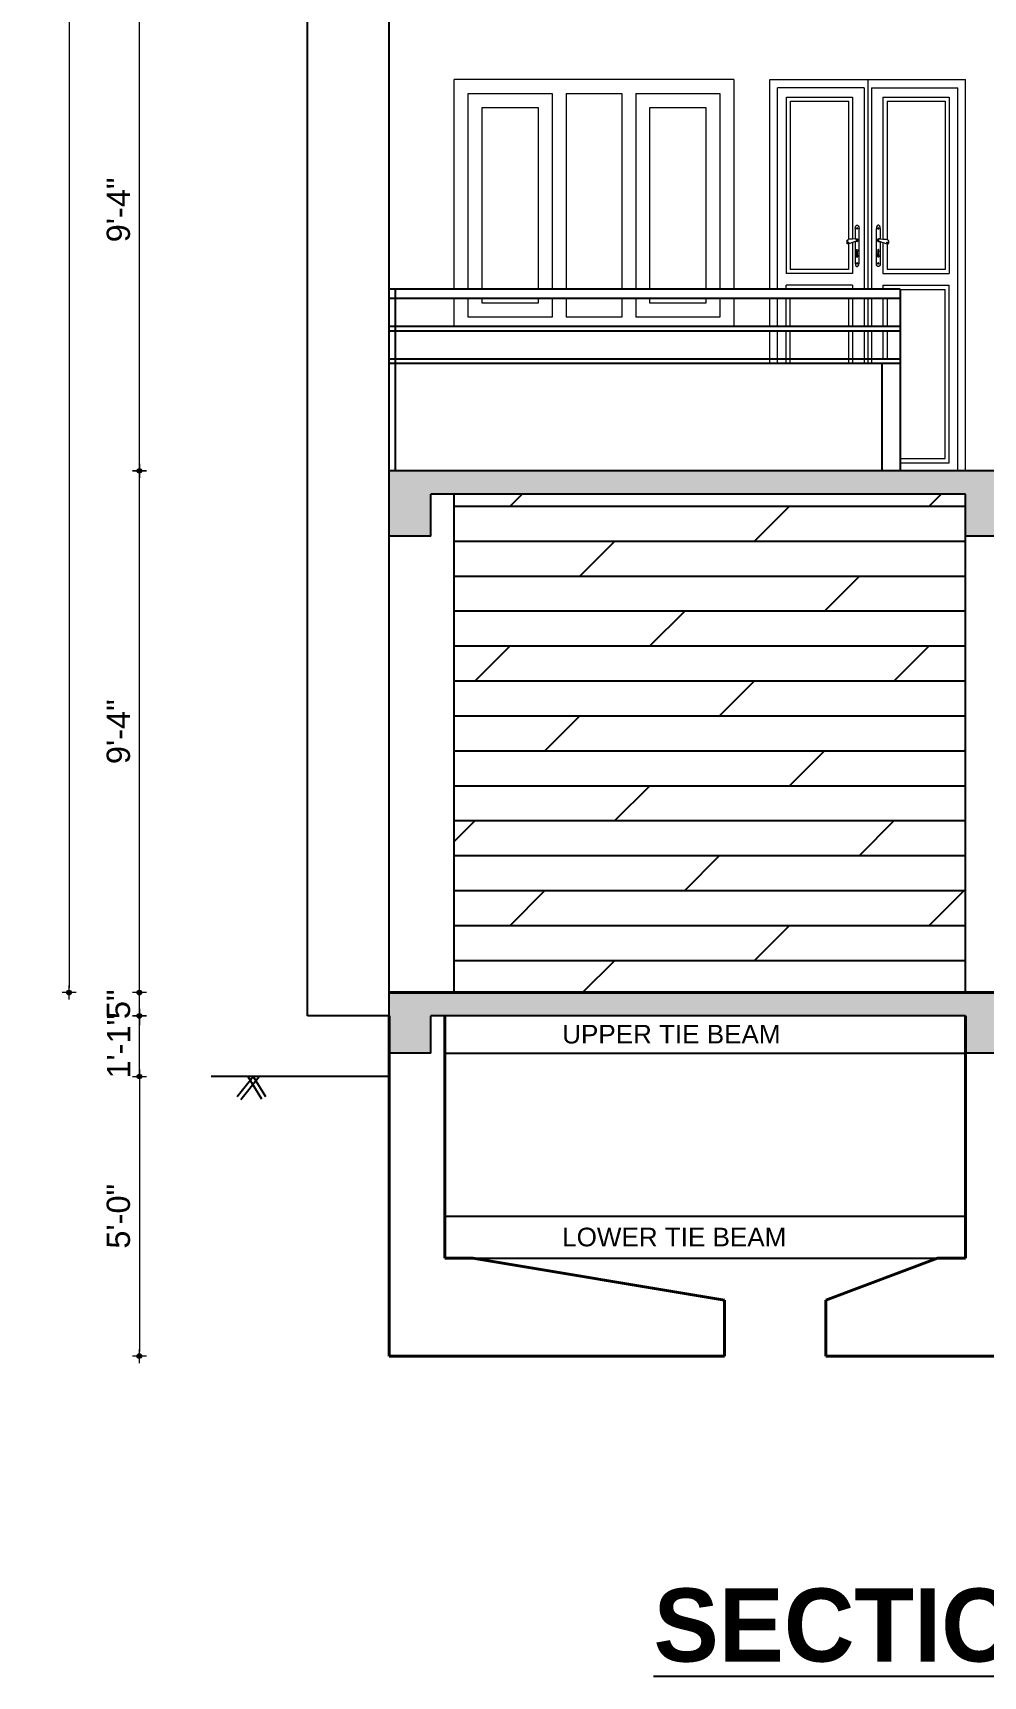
# Model space of a CAD drawing. Header units: inches. Extents: x -4763 to -1586, y -14268 to -12020.
# Drawn here: x -3463.3 to -3259.3, y -13526.1 to -13173.4 of the extents above; entities that cross this region are included whole.
import ezdxf

# ---------------------------------------------------------------- set-up
doc = ezdxf.new("R2010")
doc.units = ezdxf.units.IN
doc.header["$LTSCALE"] = 0.5
doc.header["$MEASUREMENT"] = 0
doc.header["$PDMODE"] = 66
for name, color, linetype, lineweight in [('DW elev', 123, 'Continuous', 25), ('furnitures', 45, 'Continuous', 9), ('hatch', 9, 'Continuous', 0), ('Toilet', 7, 'Continuous', 25), ('wall', 20, 'Continuous', 40), ('win', 5, 'Continuous', 18)]:
    doc.layers.add(name, color=color, linetype=linetype, lineweight=lineweight)
doc.styles.add('ordinary', font='ARIALN.TTF')
doc.styles.get("Standard").update_dxf_attribs({"font": 'arial.ttf'})
doc.dimstyles.new('S8', dxfattribs={"dimtxt": 5, "dimasz": 1, "dimexe": 6, "dimexo": 18, "dimgap": 1.9375, "dimtad": 1, "dimdec": 0, "dimzin": 3, "dimdsep": 46, "dimlunit": 4, "dimtxsty": 'Standard', "dimblk": 'dot 2', "dimcen": 12, "dimse1": 1, "dimse2": 1, "dimclrd": 1, "dimclre": 1, "dimclrt": 256, "dimadec": 0, "dimazin": 0, "dimtfac": 0.75, "dimtdec": 0, "dimtix": 1, "dimtmove": 1, "dimatfit": 3, "dimldrblk": 'DOT', "dimfxl": 1, "dimtolj": 1, "dimtzin": 0, "dimlwd": 9, "dimlwe": 9, "dimarcsym": 0})

# ---------------------------------------------------------------- blocks, each defined once
blk = doc.blocks.new('dot1')
at = {"layer": 'hatch'}
h = blk.add_hatch(color=256, dxfattribs=at)
edge = h.paths.add_edge_path()
edge.add_arc((0, 0), 1, 0, 360)
for p, q in [((3, 0), (-3, 0)), ((0, 3), (0, -3))]:
    blk.add_line(p, q, dxfattribs=at)
blk.add_circle((0, 0), 1, dxfattribs=at)
blk = doc.blocks.new('dot 2')
at = {"layer": 'hatch', "xscale": 0.5, "yscale": 0.5, "zscale": 0.5}
blk.add_blockref('dot1', (0, 0), dxfattribs=at)
blk = doc.blocks.new('*D1584')
at = {"layer": 'Defpoints', "color": 0, "transparency": 16777216}
for p in [(-3440.42, -13267.4), (-3386.01, -13267.4), (-3385.93, -13379.4)]:
    blk.add_point(p, dxfattribs=at)
at = {"layer": 'Toilet', "color": 1, "lineweight": 9, "transparency": 16777216}
blk.add_line((-3440.42, -13378.4), (-3440.42, -13268.4), dxfattribs=at)
for p, rotation in [((-3440.42, -13267.4), 90), ((-3440.42, -13379.4), 270)]:
    blk.add_blockref('dot 2', p, dxfattribs=dict(at, rotation=rotation))
at = {"layer": 'Toilet', "transparency": 16777216, "insert": (-3444.91, -13323.4), "char_height": 5, "attachment_point": 5, "rotation": 90}
blk.add_mtext('\\A1;9\'-4"', dxfattribs=at)
blk = doc.blocks.new('_Dot')
at = {"color": 0, "linetype": 'ByBlock', "lineweight": -2}
blk.add_line((-0.5, 0), (-1, 0), dxfattribs=at)
at = {"color": 0, "linetype": 'ByBlock', "const_width": 0.5}
blk.add_lwpolyline([(-0.25, 0, 1), (0.25, 0, 1)], format="xyb", close=True, dxfattribs=at)
blk = doc.blocks.new('*D1580')
at = {"layer": 'Defpoints', "color": 0, "transparency": 16777216}
for p in [(-3392.98, -12931.4), (-3455.52, -13379.4), (-3386.82, -13379.4)]:
    blk.add_point(p, dxfattribs=at)
at = {"layer": 'Toilet', "color": 1, "lineweight": 9, "transparency": 16777216}
blk.add_line((-3455.52, -12932.4), (-3455.52, -13378.4), dxfattribs=at)
for p, rotation in [((-3455.52, -12931.4), 90), ((-3455.52, -13379.4), 270)]:
    blk.add_blockref('dot 2', p, dxfattribs=dict(at, rotation=rotation))
at = {"layer": 'Toilet', "transparency": 16777216, "insert": (-3460.02, -13155.4), "char_height": 5, "attachment_point": 5, "rotation": 90}
blk.add_mtext('\\A1;37\'-4"', dxfattribs=at)
blk = doc.blocks.new('*D1581')
at = {"layer": 'Defpoints', "color": 0, "transparency": 16777216}
for p in [(-3386.82, -13397.4), (-3440.42, -13457.4), (-3386.82, -13457.4)]:
    blk.add_point(p, dxfattribs=at)
at = {"layer": 'Toilet', "color": 1, "lineweight": 9, "transparency": 16777216}
blk.add_line((-3440.42, -13398.4), (-3440.42, -13456.4), dxfattribs=at)
for p, rotation in [((-3440.42, -13397.4), 90), ((-3440.42, -13457.4), 270)]:
    blk.add_blockref('dot 2', p, dxfattribs=dict(at, rotation=rotation))
at = {"layer": 'Toilet', "transparency": 16777216, "insert": (-3444.91, -13427.4), "char_height": 5, "attachment_point": 5, "rotation": 90}
blk.add_mtext('\\A1;5\'-0"', dxfattribs=at)
blk = doc.blocks.new('*D1582')
at = {"layer": 'Defpoints', "color": 0, "transparency": 16777216}
for p in [(-3440.42, -13155.4), (-3386.82, -13155.4), (-3386.01, -13267.4)]:
    blk.add_point(p, dxfattribs=at)
at = {"layer": 'Toilet', "color": 1, "lineweight": 9, "transparency": 16777216}
blk.add_line((-3440.42, -13266.4), (-3440.42, -13156.4), dxfattribs=at)
for p, rotation in [((-3440.42, -13155.4), 90), ((-3440.42, -13267.4), 270)]:
    blk.add_blockref('dot 2', p, dxfattribs=dict(at, rotation=rotation))
at = {"layer": 'Toilet', "transparency": 16777216, "insert": (-3444.91, -13211.4), "char_height": 5, "attachment_point": 5, "rotation": 90}
blk.add_mtext('\\A1;9\'-4"', dxfattribs=at)
blk = doc.blocks.new('*D1586')
at = {"layer": 'Defpoints', "color": 0, "transparency": 16777216}
for p in [(-3440.42, -13384.4), (-3404.34, -13384.4), (-3386.82, -13397.4)]:
    blk.add_point(p, dxfattribs=at)
at = {"layer": 'Toilet', "color": 1, "lineweight": 9, "transparency": 16777216}
for p, q in [((-3440.42, -13383.4), (-3440.42, -13382.4)), ((-3440.42, -13397.4), (-3440.42, -13384.4)), ((-3440.42, -13398.4), (-3440.42, -13399.4))]:
    blk.add_line(p, q, dxfattribs=at)
for p, rotation in [((-3440.42, -13384.4), 270), ((-3440.42, -13397.4), 90)]:
    blk.add_blockref('dot 2', p, dxfattribs=dict(at, rotation=rotation))
at = {"layer": 'Toilet', "transparency": 16777216, "insert": (-3444.87, -13390.9), "char_height": 5, "attachment_point": 5, "rotation": 90}
blk.add_mtext('\\A1;1\'-1"', dxfattribs=at)
blk = doc.blocks.new('*D1587')
at = {"layer": 'Defpoints', "color": 0, "transparency": 16777216}
for p in [(-3440.42, -13379.4), (-3386.82, -13379.4), (-3404.34, -13384.4)]:
    blk.add_point(p, dxfattribs=at)
at = {"layer": 'Toilet', "color": 1, "lineweight": 9, "transparency": 16777216}
for p, q in [((-3440.42, -13378.4), (-3440.42, -13377.4)), ((-3440.42, -13384.4), (-3440.42, -13379.4)), ((-3440.42, -13385.4), (-3440.42, -13386.4))]:
    blk.add_line(p, q, dxfattribs=at)
for p, rotation in [((-3440.42, -13379.4), 270), ((-3440.42, -13384.4), 90)]:
    blk.add_blockref('dot 2', p, dxfattribs=dict(at, rotation=rotation))
at = {"layer": 'Toilet', "transparency": 16777216, "insert": (-3444.9, -13381.9), "char_height": 5, "attachment_point": 5, "rotation": 90}
blk.add_mtext('\\A1;5"', dxfattribs=at)

msp = doc.modelspace()

# ---------------------------------------------------------------- hatches: boundary and pattern name
at = {"layer": 'Toilet'}
h = msp.add_hatch(dxfattribs=at)
h.set_pattern_fill('AR-CONC', color=256, style=0)
h.set_pattern_definition([(50, (-18742.622, -194.465), (7.1726018, -0.6275213), [0.75, -8.25]), (355, (-18742.622, -194.465), (-1.3875133, 7.5219213), [0.6, -6.6]), (100.4514, (-18742.024, -194.517), (5.7850938, 6.8943954), [0.637402, -7.011421]), (46.1842, (-18742.622, -192.465), (10.6724105, -1.65519), [1.125, -12.375]), (96.6356, (-18741.733, -192.603), (9.346627, 9.7411787), [0.956103, -10.51713]), (351.1842, (-18742.622, -192.465), (9.3466195, 9.741186), [0.9, -9.9]), (21, (-18741.622, -192.965), (5.9690705, -4.0261889), [0.75, -8.25]), (326, (-18741.622, -192.965), (2.4331533, 7.2515005), [0.6, -6.6]), (71.4514, (-18741.1246, -193.3), (8.4022263, 3.225305), [0.637402, -7.011421]), (37.5, (-18742.622, -194.4647), (0.12159855, 3.32893854), [0, -6.52, 0, -6.7, 0, -6.625]), (7.5, (-18742.622, -194.4647), (2.6306954, 3.9441171), [0, -3.82, 0, -6.37, 0, -2.525]), (327.5, (-18744.852, -194.4647), (5.33822436, -0.2255487), [0, -2.5, 0, -7.8, 0, -10.35]), (317.5, (-18745.852, -194.4647), (5.8318617, 1.0010498), [0, -3.25, 0, -5.18, 0, -7.35])])
h.paths.add_polyline_path([(-3392.98, -13043.4), (-3392.98, -13048.4), (-3386.82, -13048.4), (-3386.82, -13057.4), (-3377.82, -13057.4), (-3377.82, -13048.4), (-3263.04, -13048.4), (-3263.04, -13057.4), (-3254.04, -13057.4), (-3254.04, -13048.4), (-3218.62, -13048.4), (-3138.62, -13104.4), (-3084.98, -13104.44), (-3084.98, -13099.44), (-3137.04, -13099.4), (-3137.04, -13092.4), (-3147.04, -13092.4), (-3147.04, -13085.4), (-3157.04, -13085.4), (-3157.04, -13078.4), (-3167.04, -13078.4), (-3167.04, -13071.4), (-3177.04, -13071.4), (-3177.04, -13064.4), (-3187.04, -13064.4), (-3187.04, -13057.4), (-3197.04, -13057.4), (-3197.04, -13050.4), (-3207.04, -13050.4), (-3207.04, -13043.4)])
h.paths.add_polyline_path([(-3377.82, -13160.4), (-3263.04, -13160.4), (-3263.04, -13169.4), (-3254.04, -13169.4), (-3254.04, -13160.4), (-3218.62, -13160.4), (-3138.62, -13216.4), (-3084.98, -13216.44), (-3084.98, -13211.44), (-3137.04, -13211.4), (-3137.04, -13204.4), (-3147.04, -13204.4), (-3147.04, -13197.4), (-3157.04, -13197.4), (-3157.04, -13190.4), (-3167.04, -13190.4), (-3167.04, -13183.4), (-3177.04, -13183.4), (-3177.04, -13176.4), (-3187.04, -13176.4), (-3187.04, -13169.4), (-3197.04, -13169.4), (-3197.04, -13162.4), (-3207.04, -13162.4), (-3207.04, -13155.4), (-3386.82, -13155.4), (-3386.82, -13169.4), (-3377.82, -13169.4)])
h.paths.add_polyline_path([(-3386.82, -13267.4), (-3386.82, -13281.4), (-3377.82, -13281.4), (-3377.82, -13272.4), (-3263.04, -13272.4), (-3263.04, -13281.4), (-3254.04, -13281.4), (-3254.04, -13272.4), (-3218.62, -13272.4), (-3138.62, -13328.4), (-3084.98, -13328.44), (-3084.98, -13323.44), (-3137.04, -13323.4), (-3137.04, -13316.4), (-3147.04, -13316.4), (-3147.04, -13309.4), (-3157.04, -13309.4), (-3157.04, -13302.4), (-3167.04, -13302.4), (-3167.04, -13295.4), (-3177.04, -13295.4), (-3177.04, -13288.4), (-3187.04, -13288.4), (-3187.04, -13281.4), (-3197.04, -13281.4), (-3197.04, -13274.4), (-3207.04, -13274.4), (-3207.04, -13267.4)])
h.paths.add_polyline_path([(-3293.04, -12931.4), (-3293.04, -12937.4), (-3263.04, -12937.4), (-3263.04, -12946.4), (-3254.04, -12946.4), (-3254.04, -12937.4), (-3094.1, -12937.4), (-3094.1, -12946.4), (-3085.1, -12946.4), (-3085.1, -12931.4)])
h = msp.add_hatch(dxfattribs=at)
h.set_pattern_fill('DOLMIT', color=256, scale=30, style=0)
h.set_pattern_definition([(0, (-11100.842, 135.005), (0, 7.5), []), (45, (-11100.842, 135.005), (-15, 15), [10.6066, -21.21323])])
h.paths.add_polyline_path([(-3372.82, -13272.4), (-3372.82, -13379.4), (-3263.04, -13379.4), (-3263.04, -13272.4)])
h = msp.add_hatch(dxfattribs=at)
h.set_pattern_fill('AR-CONC', color=256, style=0)
h.set_pattern_definition([(50, (-24307.5804, -2074.585), (7.1726018, -0.6275213), [0.75, -8.25]), (355, (-24307.5804, -2074.585), (-1.3875133, 7.5219213), [0.6, -6.6]), (100.4514, (-24306.983, -2074.6374), (5.7850938, 6.8943954), [0.637402, -7.0114211]), (46.1842, (-24307.58, -2072.585), (10.6724105, -1.65519), [1.125, -12.375]), (96.6356, (-24306.691, -2072.723), (9.346627, 9.7411787), [0.956103, -10.51713]), (351.1842, (-24307.58, -2072.585), (9.3466195, 9.741186), [0.9, -9.9]), (21, (-24306.5804, -2073.085), (5.9690705, -4.0261889), [0.75, -8.25]), (326, (-24306.5804, -2073.085), (2.4331533, 7.2515005), [0.6, -6.6]), (71.4514, (-24306.083, -2073.4206), (8.4022263, 3.225305), [0.637402, -7.0114211]), (37.5, (-24307.5804, -2074.585), (0.12159855, 3.32893854), [0, -6.52, 0, -6.7, 0, -6.625]), (7.5, (-24307.5804, -2074.585), (2.6306954, 3.9441171), [0, -3.82, 0, -6.37, 0, -2.525]), (327.5, (-24309.8104, -2074.585), (5.33822436, -0.22554872), [0, -2.5, 0, -7.8, 0, -10.35]), (317.5, (-24310.8104, -2074.585), (5.8318617, 1.0010498), [0, -3.25, 0, -5.18, 0, -7.35])])
h.paths.add_polyline_path([(-3263.04, -13384.4), (-3263.04, -13392.4), (-3254.04, -13392.4), (-3254.04, -13384.4), (-3094.1, -13384.4), (-3094.1, -13392.4), (-3085.1, -13392.4), (-3085.1, -13384.4), (-3085.1, -13379.4), (-3386.82, -13379.4), (-3386.82, -13384.4), (-3386.82, -13392.4), (-3377.82, -13392.4), (-3377.82, -13384.4)])

# ---------------------------------------------------------------- linework, layer by layer
at = {"layer": 'furnitures'}
for p, q in [((-3305.04, -13183.4), (-3263.04, -13183.4)), ((-3305.04, -13183.4), (-3263.04, -13183.4)), ((-3305.04, -13228.4), (-3305.04, -13183.4)), ((-3305.04, -13183.4), (-3263.04, -13183.4)), ((-3284.04, -13183.4), (-3284.04, -13228.4)), ((-3263.04, -13267.4), (-3263.04, -13183.4)), ((-3303.39, -13228.4), (-3303.39, -13185.2)), ((-3284.83, -13185.2), (-3303.39, -13185.2)), ((-3301.55, -13187.2), (-3301.55, -13225.07)), ((-3301.47, -13187.2), (-3287.31, -13187.2)), ((-3287.31, -13187.2), (-3287.31, -13217.67)), ((-3284.83, -13185.2), (-3284.83, -13228.4)), ((-3283.25, -13185.2), (-3283.25, -13228.4)), ((-3283.25, -13185.2), (-3264.69, -13185.2)), ((-3280.77, -13187.2), (-3280.77, -13217.67)), ((-3280.77, -13187.2), (-3266.61, -13187.2)), ((-3266.54, -13187.2), (-3266.54, -13225.07)), ((-3264.69, -13267.4), (-3264.69, -13185.2)), ((-3300.67, -13188.07), (-3300.67, -13224.19)), ((-3300.6, -13188.07), (-3288.11, -13188.07)), ((-3288.19, -13188.07), (-3288.19, -13217.74)), ((-3279.9, -13188.07), (-3279.9, -13217.74)), ((-3279.9, -13188.07), (-3267.41, -13188.07)), ((-3267.41, -13188.07), (-3267.41, -13224.19)), ((-3286.72, -13215.36), (-3286.68, -13215.06)), ((-3286.72, -13215.36), (-3286.72, -13217.61)), ((-3286.68, -13215.06), (-3286.57, -13214.82)), ((-3286.57, -13214.82), (-3286.4, -13214.69)), ((-3286.4, -13214.69), (-3286.22, -13214.69)), ((-3286.39, -13215.28), (-3286.4, -13215.37)), ((-3286.4, -13215.37), (-3286.38, -13215.29)), ((-3286.38, -13215.45), (-3286.4, -13215.37)), ((-3286.4, -13215.37), (-3286.39, -13215.46)), ((-3286.34, -13215.23), (-3286.39, -13215.28)), ((-3286.39, -13215.46), (-3286.34, -13215.52)), ((-3286.38, -13215.29), (-3286.34, -13215.24)), ((-3286.34, -13215.5), (-3286.38, -13215.45)), ((-3286.29, -13215.23), (-3286.34, -13215.23)), ((-3286.34, -13215.24), (-3286.29, -13215.24)), ((-3286.29, -13215.5), (-3286.34, -13215.5)), ((-3286.34, -13215.52), (-3286.29, -13215.52)), ((-3286.24, -13215.28), (-3286.29, -13215.23)), ((-3286.29, -13215.24), (-3286.25, -13215.29)), ((-3286.25, -13215.45), (-3286.29, -13215.5)), ((-3286.29, -13215.52), (-3286.24, -13215.46)), ((-3286.25, -13215.29), (-3286.23, -13215.37)), ((-3286.23, -13215.37), (-3286.25, -13215.45)), ((-3286.22, -13215.37), (-3286.24, -13215.28)), ((-3286.24, -13215.46), (-3286.22, -13215.37)), ((-3286.22, -13214.69), (-3286.06, -13214.82)), ((-3286.06, -13214.82), (-3285.95, -13215.06)), ((-3285.95, -13215.06), (-3285.91, -13215.36)), ((-3285.91, -13222.87), (-3285.91, -13215.36)), ((-3282.13, -13215.06), (-3282.17, -13215.36)), ((-3282.17, -13222.87), (-3282.17, -13215.36)), ((-3282.02, -13214.82), (-3282.13, -13215.06)), ((-3281.86, -13214.69), (-3282.02, -13214.82)), ((-3281.68, -13214.69), (-3281.86, -13214.69)), ((-3281.86, -13215.37), (-3281.84, -13215.28)), ((-3281.84, -13215.46), (-3281.86, -13215.37)), ((-3281.83, -13215.29), (-3281.85, -13215.37)), ((-3281.85, -13215.37), (-3281.83, -13215.45)), ((-3281.84, -13215.28), (-3281.8, -13215.23)), ((-3281.8, -13215.52), (-3281.84, -13215.46)), ((-3281.79, -13215.24), (-3281.83, -13215.29)), ((-3281.83, -13215.45), (-3281.79, -13215.5)), ((-3281.8, -13215.23), (-3281.74, -13215.23)), ((-3281.74, -13215.52), (-3281.8, -13215.52)), ((-3281.74, -13215.24), (-3281.79, -13215.24)), ((-3281.79, -13215.5), (-3281.74, -13215.5)), ((-3281.74, -13215.23), (-3281.7, -13215.28)), ((-3281.7, -13215.29), (-3281.74, -13215.24)), ((-3281.74, -13215.5), (-3281.7, -13215.45)), ((-3281.7, -13215.46), (-3281.74, -13215.52)), ((-3281.7, -13215.28), (-3281.68, -13215.37)), ((-3281.69, -13215.37), (-3281.7, -13215.29)), ((-3281.68, -13215.37), (-3281.7, -13215.46)), ((-3281.7, -13215.45), (-3281.69, -13215.37)), ((-3281.52, -13214.82), (-3281.68, -13214.69)), ((-3281.4, -13215.06), (-3281.52, -13214.82)), ((-3281.36, -13215.36), (-3281.4, -13215.06)), ((-3281.36, -13215.36), (-3281.36, -13217.61)), ((-3288.49, -13218.05), (-3288.48, -13218)), ((-3288.48, -13218.02), (-3288.49, -13218.06)), ((-3288.49, -13218.05), (-3288.49, -13218.06)), ((-3288.49, -13218.06), (-3288.49, -13218.08)), ((-3288.49, -13218.08), (-3288.49, -13218.06)), ((-3288.49, -13218.08), (-3288.49, -13218.12)), ((-3288.49, -13218.12), (-3288.49, -13218.17)), ((-3288.49, -13218.17), (-3288.49, -13218.23)), ((-3288.49, -13218.23), (-3288.49, -13218.29)), ((-3288.49, -13218.29), (-3288.49, -13218.36)), ((-3288.49, -13218.36), (-3288.49, -13218.42)), ((-3288.49, -13218.42), (-3288.49, -13218.47)), ((-3288.49, -13218.47), (-3288.49, -13218.51)), ((-3288.49, -13218.51), (-3288.49, -13218.53)), ((-3288.49, -13218.53), (-3288.49, -13218.54)), ((-3288.48, -13218.58), (-3288.49, -13218.54)), ((-3288.45, -13217.91), (-3288.48, -13217.98)), ((-3288.48, -13218), (-3288.48, -13217.98)), ((-3288.48, -13218.02), (-3288.47, -13217.99)), ((-3288.48, -13218.02), (-3288.48, -13218.02)), ((-3288.48, -13218.05), (-3288.47, -13218.02)), ((-3288.48, -13218.05), (-3288.48, -13218.02)), ((-3288.48, -13218.05), (-3288.48, -13218.05)), ((-3288.48, -13218.05), (-3288.48, -13218.08)), ((-3288.48, -13218.16), (-3288.48, -13218.05)), ((-3288.48, -13218.29), (-3288.48, -13218.23)), ((-3288.48, -13218.48), (-3288.48, -13218.36)), ((-3288.48, -13218.58), (-3288.48, -13218.53)), ((-3288.48, -13218.6), (-3288.48, -13218.58)), ((-3288.45, -13218.65), (-3288.48, -13218.6)), ((-3288.47, -13217.99), (-3288.47, -13217.99)), ((-3288.47, -13218.02), (-3288.47, -13218.02)), ((-3288.41, -13217.87), (-3288.45, -13217.91)), ((-3288.45, -13218.64), (-3288.41, -13218.66)), ((-3288.45, -13218.64), (-3288.45, -13218.65)), ((-3288.41, -13218.68), (-3288.45, -13218.65)), ((-3288.44, -13218.28), (-3288.44, -13218.38)), ((-3288.44, -13218.28), (-3288.4, -13218.28)), ((-3288.44, -13218.38), (-3288.4, -13218.38)), ((-3288.41, -13217.87), (-3288.16, -13217.73)), ((-3288.4, -13218.38), (-3288.41, -13218.48)), ((-3288.13, -13218.46), (-3288.41, -13218.48)), ((-3288.41, -13218.66), (-3288.41, -13218.68)), ((-3288.41, -13218.66), (-3288.41, -13218.68)), ((-3288.17, -13218.69), (-3288.41, -13218.66)), ((-3288.41, -13218.66), (-3288.41, -13218.66)), ((-3288.16, -13218.71), (-3288.41, -13218.68)), ((-3288.4, -13218.28), (-3288.4, -13218.38)), ((-3288.13, -13218.35), (-3288.4, -13218.38)), ((-3288.19, -13218.71), (-3288.19, -13224.19)), ((-3288.17, -13218.69), (-3288.16, -13218.71)), ((-3287.91, -13217.71), (-3288.16, -13217.73)), ((-3287.91, -13218.61), (-3288.16, -13218.71)), ((-3288.13, -13218.46), (-3288.13, -13218.35)), ((-3287.34, -13217.67), (-3287.91, -13217.71)), ((-3287.34, -13218.41), (-3287.91, -13218.61)), ((-3287.91, -13218.6), (-3287.91, -13218.6)), ((-3287.31, -13217.67), (-3287.34, -13217.67)), ((-3287.31, -13218.39), (-3287.34, -13218.41)), ((-3286.74, -13217.61), (-3287.31, -13217.67)), ((-3287.31, -13217.67), (-3287.31, -13217.71)), ((-3286.74, -13218.2), (-3287.31, -13218.39)), ((-3287.31, -13218.39), (-3287.31, -13218.39)), ((-3287.31, -13218.39), (-3287.31, -13225.07)), ((-3286.72, -13217.61), (-3286.74, -13217.61)), ((-3286.72, -13218.2), (-3286.74, -13218.2)), ((-3286.72, -13217.61), (-3286.72, -13217.7)), ((-3286.67, -13217.62), (-3286.72, -13217.61)), ((-3286.72, -13217.76), (-3286.72, -13217.77)), ((-3286.72, -13218.19), (-3286.72, -13218.2)), ((-3286.67, -13218.19), (-3286.72, -13218.2)), ((-3286.72, -13218.2), (-3286.72, -13222.87)), ((-3286.67, -13217.62), (-3286.6, -13217.62)), ((-3286.6, -13218.19), (-3286.67, -13218.19)), ((-3286.6, -13217.62), (-3286.53, -13217.63)), ((-3286.53, -13218.19), (-3286.6, -13218.19)), ((-3286.53, -13217.63), (-3286.47, -13217.63)), ((-3286.47, -13218.18), (-3286.53, -13218.19)), ((-3286.47, -13217.63), (-3286.41, -13217.63)), ((-3286.41, -13218.18), (-3286.47, -13218.18)), ((-3286.41, -13217.63), (-3286.36, -13217.64)), ((-3286.36, -13218.17), (-3286.41, -13218.18)), ((-3286.4, -13217.85), (-3286.39, -13217.8)), ((-3286.4, -13217.91), (-3286.4, -13217.85)), ((-3286.4, -13217.96), (-3286.4, -13217.91)), ((-3286.39, -13218.01), (-3286.4, -13217.96)), ((-3286.39, -13217.8), (-3286.37, -13217.76)), ((-3286.37, -13218.06), (-3286.39, -13218.01)), ((-3286.37, -13217.76), (-3286.36, -13217.74)), ((-3286.34, -13218.09), (-3286.37, -13218.06)), ((-3286.36, -13217.64), (-3286.32, -13217.64)), ((-3286.32, -13218.17), (-3286.36, -13218.17)), ((-3286.31, -13218.11), (-3286.34, -13218.09)), ((-3286.33, -13217.71), (-3286.31, -13217.7)), ((-3286.32, -13217.64), (-3286.3, -13217.65)), ((-3286.3, -13218.17), (-3286.32, -13218.17)), ((-3286.31, -13217.7), (-3286.28, -13217.69)), ((-3286.28, -13218.12), (-3286.31, -13218.11)), ((-3286.3, -13217.65), (-3286.28, -13217.65)), ((-3286.28, -13218.16), (-3286.3, -13218.17)), ((-3286.24, -13217.66), (-3286.28, -13217.65)), ((-3286.28, -13217.69), (-3286.25, -13217.7)), ((-3286.25, -13218.11), (-3286.28, -13218.12)), ((-3286.28, -13218.16), (-3286.24, -13218.15)), ((-3286.25, -13217.7), (-3286.22, -13217.72)), ((-3286.22, -13218.09), (-3286.25, -13218.11)), ((-3286.2, -13217.68), (-3286.24, -13217.66)), ((-3286.24, -13218.15), (-3286.2, -13218.13)), ((-3286.22, -13217.72), (-3286.21, -13217.73)), ((-3286.19, -13218.06), (-3286.22, -13218.09)), ((-3286.17, -13217.72), (-3286.2, -13217.68)), ((-3286.2, -13218.13), (-3286.17, -13218.09)), ((-3286.18, -13218.04), (-3286.19, -13218.06)), ((-3286.18, -13217.78), (-3286.17, -13217.8)), ((-3286.17, -13217.73), (-3286.17, -13217.72)), ((-3286.15, -13217.78), (-3286.17, -13217.73)), ((-3286.17, -13217.8), (-3286.16, -13217.85)), ((-3286.17, -13218.08), (-3286.15, -13218.03)), ((-3286.17, -13218.08), (-3286.17, -13218.09)), ((-3286.16, -13217.85), (-3286.15, -13217.91)), ((-3286.15, -13217.91), (-3286.16, -13217.96)), ((-3286.16, -13217.96), (-3286.16, -13217.97)), ((-3286.13, -13217.84), (-3286.15, -13217.78)), ((-3286.15, -13218.03), (-3286.13, -13217.97)), ((-3286.13, -13217.91), (-3286.13, -13217.84)), ((-3286.13, -13217.97), (-3286.13, -13217.91)), ((-3281.96, -13217.91), (-3281.95, -13217.84)), ((-3281.95, -13217.97), (-3281.96, -13217.91)), ((-3281.95, -13217.84), (-3281.94, -13217.78)), ((-3281.94, -13218.03), (-3281.95, -13217.97)), ((-3281.94, -13217.78), (-3281.91, -13217.73)), ((-3281.91, -13218.08), (-3281.94, -13218.03)), ((-3281.91, -13217.8), (-3281.93, -13217.85)), ((-3281.93, -13217.85), (-3281.93, -13217.91)), ((-3281.93, -13217.91), (-3281.93, -13217.96)), ((-3281.93, -13217.96), (-3281.92, -13217.97)), ((-3281.91, -13217.72), (-3281.88, -13217.68)), ((-3281.91, -13217.73), (-3281.91, -13217.72)), ((-3281.9, -13217.78), (-3281.91, -13217.8)), ((-3281.91, -13218.08), (-3281.91, -13218.09)), ((-3281.88, -13218.13), (-3281.91, -13218.09)), ((-3281.9, -13218.04), (-3281.89, -13218.06)), ((-3281.89, -13218.06), (-3281.87, -13218.09)), ((-3281.88, -13217.68), (-3281.84, -13217.66)), ((-3281.84, -13218.15), (-3281.88, -13218.13)), ((-3281.84, -13217.7), (-3281.87, -13217.72)), ((-3281.87, -13217.72), (-3281.87, -13217.73)), ((-3281.87, -13218.09), (-3281.84, -13218.11)), ((-3281.84, -13217.66), (-3281.8, -13217.65)), ((-3281.8, -13217.69), (-3281.84, -13217.7)), ((-3281.84, -13218.11), (-3281.8, -13218.12)), ((-3281.8, -13218.16), (-3281.84, -13218.15)), ((-3281.79, -13217.65), (-3281.8, -13217.65)), ((-3281.77, -13217.7), (-3281.8, -13217.69)), ((-3281.8, -13218.12), (-3281.77, -13218.11)), ((-3281.8, -13218.16), (-3281.79, -13218.17)), ((-3281.76, -13217.64), (-3281.79, -13217.65)), ((-3281.79, -13218.17), (-3281.76, -13218.17)), ((-3281.75, -13217.71), (-3281.77, -13217.7)), ((-3281.77, -13218.11), (-3281.74, -13218.09)), ((-3281.72, -13217.64), (-3281.76, -13217.64)), ((-3281.76, -13218.17), (-3281.72, -13218.17)), ((-3281.74, -13218.09), (-3281.71, -13218.06)), ((-3281.67, -13217.63), (-3281.72, -13217.64)), ((-3281.71, -13217.76), (-3281.72, -13217.74)), ((-3281.72, -13218.17), (-3281.67, -13218.18)), ((-3281.69, -13217.8), (-3281.71, -13217.76)), ((-3281.71, -13218.06), (-3281.69, -13218.01)), ((-3281.68, -13217.85), (-3281.69, -13217.8)), ((-3281.69, -13218.01), (-3281.68, -13217.96)), ((-3281.68, -13217.91), (-3281.68, -13217.85)), ((-3281.68, -13217.96), (-3281.68, -13217.91)), ((-3281.62, -13217.63), (-3281.67, -13217.63)), ((-3281.67, -13218.18), (-3281.62, -13218.18)), ((-3281.55, -13217.63), (-3281.62, -13217.63)), ((-3281.62, -13218.18), (-3281.55, -13218.19)), ((-3281.49, -13217.62), (-3281.55, -13217.63)), ((-3281.55, -13218.19), (-3281.49, -13218.19)), ((-3281.41, -13217.62), (-3281.49, -13217.62)), ((-3281.49, -13218.19), (-3281.41, -13218.19)), ((-3281.41, -13217.62), (-3281.36, -13217.61)), ((-3281.41, -13218.19), (-3281.36, -13218.2)), ((-3281.36, -13217.61), (-3281.36, -13217.7)), ((-3281.36, -13217.61), (-3281.34, -13217.61)), ((-3281.36, -13217.76), (-3281.36, -13217.77)), ((-3281.36, -13218.19), (-3281.36, -13218.2)), ((-3281.36, -13218.2), (-3281.36, -13222.87)), ((-3281.36, -13218.2), (-3281.34, -13218.2)), ((-3281.34, -13217.61), (-3280.77, -13217.67)), ((-3281.34, -13218.2), (-3280.77, -13218.39)), ((-3280.77, -13217.67), (-3280.74, -13217.67)), ((-3280.77, -13217.67), (-3280.77, -13217.71)), ((-3280.77, -13218.39), (-3280.74, -13218.41)), ((-3280.77, -13218.39), (-3280.77, -13218.39)), ((-3280.77, -13218.39), (-3280.77, -13225.07)), ((-3280.74, -13217.67), (-3280.17, -13217.71)), ((-3280.74, -13218.41), (-3280.17, -13218.61)), ((-3280.17, -13217.71), (-3279.92, -13217.73)), ((-3280.17, -13218.6), (-3280.17, -13218.6)), ((-3280.17, -13218.61), (-3279.92, -13218.71)), ((-3279.95, -13218.46), (-3279.96, -13218.35)), ((-3279.96, -13218.35), (-3279.68, -13218.38)), ((-3279.95, -13218.46), (-3279.68, -13218.48)), ((-3279.67, -13217.87), (-3279.92, -13217.73)), ((-3279.92, -13218.71), (-3279.67, -13218.68)), ((-3279.91, -13218.69), (-3279.92, -13218.71)), ((-3279.91, -13218.69), (-3279.67, -13218.66)), ((-3279.9, -13218.71), (-3279.9, -13224.19)), ((-3279.68, -13218.28), (-3279.68, -13218.38)), ((-3279.64, -13218.28), (-3279.68, -13218.28)), ((-3279.68, -13218.38), (-3279.68, -13218.48)), ((-3279.64, -13218.38), (-3279.68, -13218.38)), ((-3279.67, -13217.87), (-3279.63, -13217.91)), ((-3279.64, -13218.64), (-3279.67, -13218.66)), ((-3279.67, -13218.68), (-3279.63, -13218.65)), ((-3279.67, -13218.66), (-3279.67, -13218.68)), ((-3279.67, -13218.66), (-3279.67, -13218.68)), ((-3279.67, -13218.66), (-3279.67, -13218.66)), ((-3279.64, -13218.28), (-3279.64, -13218.38)), ((-3279.64, -13218.64), (-3279.63, -13218.65)), ((-3279.63, -13217.91), (-3279.61, -13217.98)), ((-3279.63, -13218.65), (-3279.61, -13218.6)), ((-3279.6, -13218), (-3279.61, -13217.98)), ((-3279.61, -13217.99), (-3279.61, -13217.99)), ((-3279.6, -13218.02), (-3279.61, -13217.99)), ((-3279.61, -13218.02), (-3279.61, -13218.02)), ((-3279.6, -13218.05), (-3279.61, -13218.02)), ((-3279.61, -13218.6), (-3279.6, -13218.58)), ((-3279.6, -13218.05), (-3279.6, -13218)), ((-3279.6, -13218.02), (-3279.6, -13218.02)), ((-3279.6, -13218.02), (-3279.6, -13218.06)), ((-3279.6, -13218.05), (-3279.6, -13218.02)), ((-3279.6, -13218.05), (-3279.6, -13218.06)), ((-3279.6, -13218.05), (-3279.6, -13218.05)), ((-3279.6, -13218.05), (-3279.6, -13218.08)), ((-3279.6, -13218.16), (-3279.6, -13218.05)), ((-3279.6, -13218.06), (-3279.59, -13218.08)), ((-3279.59, -13218.08), (-3279.6, -13218.06)), ((-3279.6, -13218.29), (-3279.6, -13218.23)), ((-3279.6, -13218.48), (-3279.6, -13218.36)), ((-3279.59, -13218.51), (-3279.6, -13218.53)), ((-3279.6, -13218.53), (-3279.6, -13218.54)), ((-3279.6, -13218.58), (-3279.6, -13218.53)), ((-3279.6, -13218.58), (-3279.6, -13218.54)), ((-3279.59, -13218.08), (-3279.59, -13218.12)), ((-3279.59, -13218.12), (-3279.59, -13218.17)), ((-3279.59, -13218.17), (-3279.59, -13218.23)), ((-3279.59, -13218.23), (-3279.59, -13218.29)), ((-3279.59, -13218.29), (-3279.59, -13218.36)), ((-3279.59, -13218.36), (-3279.59, -13218.42)), ((-3279.59, -13218.42), (-3279.59, -13218.47)), ((-3279.59, -13218.47), (-3279.59, -13218.51)), ((-3286.47, -13221.17), (-3286.48, -13221.24)), ((-3286.48, -13221.24), (-3286.47, -13221.37)), ((-3286.47, -13221.17), (-3286.45, -13221.12)), ((-3286.47, -13221.37), (-3286.42, -13221.47)), ((-3286.45, -13220.12), (-3286.42, -13220)), ((-3286.44, -13220.25), (-3286.45, -13220.12)), ((-3286.45, -13221.12), (-3286.43, -13221.06)), ((-3286.44, -13220.25), (-3286.42, -13220.32)), ((-3286.43, -13221.06), (-3286.42, -13221)), ((-3286.42, -13220), (-3286.35, -13219.93)), ((-3286.41, -13220.33), (-3286.42, -13220.32)), ((-3286.42, -13221), (-3286.41, -13220.94)), ((-3286.42, -13221.47), (-3286.35, -13221.53)), ((-3286.41, -13220.34), (-3286.41, -13220.33)), ((-3286.4, -13220.36), (-3286.41, -13220.34)), ((-3286.41, -13220.94), (-3286.4, -13220.88)), ((-3286.4, -13220.37), (-3286.4, -13220.36)), ((-3286.4, -13220.39), (-3286.4, -13220.37)), ((-3286.39, -13220.4), (-3286.4, -13220.39)), ((-3286.4, -13220.88), (-3286.39, -13220.82)), ((-3286.39, -13222.78), (-3286.4, -13222.87)), ((-3286.4, -13222.87), (-3286.38, -13222.79)), ((-3286.39, -13220.42), (-3286.39, -13220.4)), ((-3286.39, -13220.46), (-3286.39, -13220.42)), ((-3286.38, -13220.57), (-3286.39, -13220.46)), ((-3286.39, -13220.76), (-3286.38, -13220.68)), ((-3286.39, -13220.82), (-3286.39, -13220.76)), ((-3286.34, -13222.73), (-3286.39, -13222.78)), ((-3286.38, -13220.68), (-3286.38, -13220.57)), ((-3286.38, -13222.79), (-3286.34, -13222.74)), ((-3286.35, -13219.93), (-3286.28, -13219.93)), ((-3286.35, -13221.53), (-3286.28, -13221.53)), ((-3286.29, -13222.73), (-3286.34, -13222.73)), ((-3286.34, -13222.74), (-3286.29, -13222.74)), ((-3286.24, -13222.78), (-3286.29, -13222.73)), ((-3286.29, -13222.74), (-3286.25, -13222.79)), ((-3286.28, -13219.93), (-3286.21, -13220)), ((-3286.28, -13221.53), (-3286.21, -13221.47)), ((-3286.25, -13220.57), (-3286.24, -13220.46)), ((-3286.25, -13220.68), (-3286.25, -13220.57)), ((-3286.25, -13220.76), (-3286.25, -13220.68)), ((-3286.24, -13220.82), (-3286.25, -13220.76)), ((-3286.25, -13222.79), (-3286.23, -13222.87)), ((-3286.24, -13220.4), (-3286.23, -13220.39)), ((-3286.24, -13220.42), (-3286.24, -13220.4)), ((-3286.24, -13220.46), (-3286.24, -13220.42)), ((-3286.23, -13220.88), (-3286.24, -13220.82)), ((-3286.22, -13222.87), (-3286.24, -13222.78)), ((-3286.23, -13220.36), (-3286.22, -13220.34)), ((-3286.23, -13220.37), (-3286.23, -13220.36)), ((-3286.23, -13220.39), (-3286.23, -13220.37)), ((-3286.22, -13220.94), (-3286.23, -13220.88)), ((-3286.22, -13220.33), (-3286.21, -13220.32)), ((-3286.22, -13220.34), (-3286.22, -13220.33)), ((-3286.21, -13221), (-3286.22, -13220.94)), ((-3286.21, -13220), (-3286.18, -13220.12)), ((-3286.19, -13220.25), (-3286.21, -13220.32)), ((-3286.2, -13221.06), (-3286.21, -13221)), ((-3286.21, -13221.47), (-3286.16, -13221.37)), ((-3286.18, -13221.12), (-3286.2, -13221.06)), ((-3286.18, -13220.12), (-3286.19, -13220.25)), ((-3286.17, -13221.17), (-3286.18, -13221.12)), ((-3286.17, -13221.17), (-3286.15, -13221.24)), ((-3286.16, -13221.37), (-3286.15, -13221.24)), ((-3281.92, -13221.17), (-3281.93, -13221.24)), ((-3281.92, -13221.37), (-3281.93, -13221.24)), ((-3281.92, -13221.17), (-3281.9, -13221.12)), ((-3281.88, -13221.47), (-3281.92, -13221.37)), ((-3281.87, -13220), (-3281.91, -13220.12)), ((-3281.91, -13220.12), (-3281.9, -13220.25)), ((-3281.9, -13220.25), (-3281.87, -13220.32)), ((-3281.9, -13221.12), (-3281.89, -13221.06)), ((-3281.89, -13221.06), (-3281.87, -13221)), ((-3281.81, -13221.53), (-3281.88, -13221.47)), ((-3281.81, -13219.93), (-3281.87, -13220)), ((-3281.87, -13220.33), (-3281.87, -13220.32)), ((-3281.86, -13220.34), (-3281.87, -13220.33)), ((-3281.87, -13221), (-3281.86, -13220.94)), ((-3281.86, -13220.36), (-3281.86, -13220.34)), ((-3281.85, -13220.37), (-3281.86, -13220.36)), ((-3281.86, -13220.94), (-3281.85, -13220.88)), ((-3281.86, -13222.87), (-3281.84, -13222.78)), ((-3281.85, -13220.39), (-3281.85, -13220.37)), ((-3281.85, -13220.4), (-3281.85, -13220.39)), ((-3281.84, -13220.42), (-3281.85, -13220.4)), ((-3281.85, -13220.88), (-3281.84, -13220.82)), ((-3281.83, -13222.79), (-3281.85, -13222.87)), ((-3281.84, -13220.46), (-3281.84, -13220.42)), ((-3281.83, -13220.57), (-3281.84, -13220.46)), ((-3281.84, -13220.76), (-3281.83, -13220.68)), ((-3281.84, -13220.82), (-3281.84, -13220.76)), ((-3281.84, -13222.78), (-3281.8, -13222.73)), ((-3281.83, -13220.68), (-3281.83, -13220.57)), ((-3281.79, -13222.74), (-3281.83, -13222.79)), ((-3281.73, -13219.93), (-3281.81, -13219.93)), ((-3281.73, -13221.53), (-3281.81, -13221.53)), ((-3281.8, -13222.73), (-3281.74, -13222.73)), ((-3281.74, -13222.74), (-3281.79, -13222.74)), ((-3281.74, -13222.73), (-3281.7, -13222.78)), ((-3281.7, -13222.79), (-3281.74, -13222.74)), ((-3281.66, -13220), (-3281.73, -13219.93)), ((-3281.66, -13221.47), (-3281.73, -13221.53)), ((-3281.7, -13220.57), (-3281.69, -13220.46)), ((-3281.7, -13220.68), (-3281.7, -13220.57)), ((-3281.7, -13220.76), (-3281.7, -13220.68)), ((-3281.69, -13220.82), (-3281.7, -13220.76)), ((-3281.7, -13222.78), (-3281.68, -13222.87)), ((-3281.69, -13222.87), (-3281.7, -13222.79)), ((-3281.69, -13220.39), (-3281.68, -13220.37)), ((-3281.69, -13220.4), (-3281.69, -13220.39)), ((-3281.69, -13220.42), (-3281.69, -13220.4)), ((-3281.69, -13220.46), (-3281.69, -13220.42)), ((-3281.68, -13220.88), (-3281.69, -13220.82)), ((-3281.68, -13220.36), (-3281.67, -13220.34)), ((-3281.68, -13220.37), (-3281.68, -13220.36)), ((-3281.67, -13220.94), (-3281.68, -13220.88)), ((-3281.67, -13220.33), (-3281.66, -13220.32)), ((-3281.67, -13220.34), (-3281.67, -13220.33)), ((-3281.66, -13221), (-3281.67, -13220.94)), ((-3281.63, -13220.12), (-3281.66, -13220)), ((-3281.64, -13220.25), (-3281.66, -13220.32)), ((-3281.65, -13221.06), (-3281.66, -13221)), ((-3281.62, -13221.37), (-3281.66, -13221.47)), ((-3281.63, -13221.12), (-3281.65, -13221.06)), ((-3281.64, -13220.25), (-3281.63, -13220.12)), ((-3281.62, -13221.17), (-3281.63, -13221.12)), ((-3281.62, -13221.17), (-3281.6, -13221.24)), ((-3281.6, -13221.24), (-3281.62, -13221.37)), ((-3287.31, -13225.07), (-3301.55, -13225.07)), ((-3288.19, -13224.19), (-3300.67, -13224.19)), ((-3286.72, -13222.87), (-3286.68, -13223.17)), ((-3286.68, -13223.17), (-3286.57, -13223.41)), ((-3286.57, -13223.41), (-3286.4, -13223.54)), ((-3286.38, -13222.95), (-3286.4, -13222.87)), ((-3286.4, -13222.87), (-3286.39, -13222.96)), ((-3286.4, -13223.54), (-3286.22, -13223.54)), ((-3286.39, -13222.96), (-3286.34, -13223.02)), ((-3286.34, -13223), (-3286.38, -13222.95)), ((-3286.29, -13223), (-3286.34, -13223)), ((-3286.34, -13223.02), (-3286.29, -13223.02)), ((-3286.25, -13222.95), (-3286.29, -13223)), ((-3286.29, -13223.02), (-3286.24, -13222.96)), ((-3286.23, -13222.87), (-3286.25, -13222.95)), ((-3286.24, -13222.96), (-3286.22, -13222.87)), ((-3286.22, -13223.54), (-3286.06, -13223.41)), ((-3286.06, -13223.41), (-3285.95, -13223.17)), ((-3285.95, -13223.17), (-3285.91, -13222.87)), ((-3282.13, -13223.17), (-3282.17, -13222.87)), ((-3282.02, -13223.41), (-3282.13, -13223.17)), ((-3281.86, -13223.54), (-3282.02, -13223.41)), ((-3281.84, -13222.96), (-3281.86, -13222.87)), ((-3281.68, -13223.54), (-3281.86, -13223.54)), ((-3281.85, -13222.87), (-3281.83, -13222.95)), ((-3281.8, -13223.02), (-3281.84, -13222.96)), ((-3281.83, -13222.95), (-3281.79, -13223)), ((-3281.74, -13223.02), (-3281.8, -13223.02)), ((-3281.79, -13223), (-3281.74, -13223)), ((-3281.74, -13223), (-3281.7, -13222.95)), ((-3281.7, -13222.96), (-3281.74, -13223.02)), ((-3281.68, -13222.87), (-3281.7, -13222.96)), ((-3281.7, -13222.95), (-3281.69, -13222.87)), ((-3281.52, -13223.41), (-3281.68, -13223.54)), ((-3281.4, -13223.17), (-3281.52, -13223.41)), ((-3281.36, -13222.87), (-3281.4, -13223.17)), ((-3280.77, -13225.07), (-3266.54, -13225.07)), ((-3267.41, -13224.19), (-3279.9, -13224.19)), ((-3287.31, -13227.58), (-3301.55, -13227.58)), ((-3301.55, -13228.4), (-3301.55, -13227.58)), ((-3287.31, -13227.58), (-3287.31, -13228.4)), ((-3280.77, -13227.58), (-3280.77, -13228.4)), ((-3280.77, -13227.58), (-3266.54, -13227.58)), ((-3277.04, -13228.45), (-3267.41, -13228.45)), ((-3267.41, -13264.77), (-3267.41, -13228.45)), ((-3266.54, -13265.65), (-3266.54, -13227.58)), ((-3305.04, -13236.4), (-3305.04, -13230.4)), ((-3303.39, -13236.4), (-3303.39, -13230.4)), ((-3301.55, -13236.4), (-3301.55, -13230.4)), ((-3300.67, -13236.4), (-3300.67, -13230.4)), ((-3288.19, -13230.4), (-3288.19, -13236.4)), ((-3287.31, -13230.4), (-3287.31, -13236.4)), ((-3284.83, -13230.4), (-3284.83, -13236.4)), ((-3284.04, -13230.4), (-3284.04, -13236.4)), ((-3283.25, -13230.4), (-3283.25, -13236.4)), ((-3280.77, -13230.4), (-3280.77, -13236.4)), ((-3279.9, -13230.4), (-3279.9, -13236.4)), ((-3305.04, -13244.4), (-3305.04, -13237.4)), ((-3303.39, -13244.4), (-3303.39, -13237.4)), ((-3301.55, -13244.4), (-3301.55, -13237.4)), ((-3300.67, -13244.4), (-3300.67, -13237.4)), ((-3288.19, -13237.4), (-3288.19, -13244.4)), ((-3287.31, -13237.4), (-3287.31, -13244.4)), ((-3284.83, -13237.4), (-3284.83, -13244.4)), ((-3284.04, -13237.4), (-3284.04, -13244.4)), ((-3283.25, -13237.4), (-3283.25, -13244.4)), ((-3280.77, -13237.4), (-3280.77, -13243.4)), ((-3279.9, -13237.4), (-3279.9, -13243.4)), ((-3277.04, -13264.77), (-3267.41, -13264.77)), ((-3305.04, -13267.4), (-3303.39, -13267.4)), ((-3277.04, -13265.65), (-3266.54, -13265.65))]:
    msp.add_line(p, q, dxfattribs=at)
at = {"layer": 'Toilet'}
for p, q in [((-3404.34, -13384.4), (-3404.34, -12892.4)), ((-3386.82, -13384.4), (-3386.82, -13048.4)), ((-3277.04, -13228.4), (-3386.82, -13228.4)), ((-3386.82, -13267.4), (-3386.82, -13228.4)), ((-3385.41, -13267.4), (-3385.41, -13228.4)), ((-3277.04, -13228.4), (-3277.04, -13267.4)), ((-3277.04, -13230.4), (-3386.82, -13230.4)), ((-3277.04, -13236.4), (-3386.82, -13236.4)), ((-3277.04, -13237.4), (-3386.82, -13237.4)), ((-3277.04, -13243.4), (-3386.82, -13243.4)), ((-3277.04, -13244.4), (-3386.82, -13244.4)), ((-3281.04, -13244.4), (-3281.04, -13267.4)), ((-3207.04, -13267.4), (-3386.82, -13267.4)), ((-3377.82, -13281.4), (-3377.82, -13272.4)), ((-3263.04, -13272.4), (-3377.82, -13272.4)), ((-3372.82, -13379.4), (-3372.82, -13272.4)), ((-3263.04, -13379.4), (-3263.04, -13272.4)), ((-3377.82, -13281.4), (-3386.82, -13281.4)), ((-3254.04, -13281.4), (-3263.04, -13281.4)), ((-3386.82, -13384.4), (-3404.34, -13384.4)), ((-3263.04, -13384.4), (-3377.82, -13384.4)), ((-3377.82, -13392.4), (-3377.82, -13384.4)), ((-3377.82, -13392.4), (-3386.82, -13392.4)), ((-3374.82, -13392.4), (-3263.04, -13392.4)), ((-3254.04, -13392.4), (-3263.04, -13392.4)), ((-3386.82, -13397.4), (-3425.03, -13397.4)), ((-3419.43, -13401.69), (-3415.98, -13397.4)), ((-3418.65, -13402.32), (-3414.7, -13397.4)), ((-3417.16, -13397.4), (-3414.22, -13402.21)), ((-3415.98, -13397.4), (-3413.36, -13401.69)), ((-3374.82, -13427.4), (-3263.04, -13427.4)), ((-3374.82, -13436.4), (-3263.04, -13436.4))]:
    msp.add_line(p, q, dxfattribs=at)
at = {"layer": 'wall', "color": 2, "linetype": 'ByBlock', "ltscale": 5}
for p, q in [((-3085.1, -13379.4), (-3386.82, -13379.4)), ((-3386.82, -13384.4), (-3386.82, -13457.4)), ((-3374.82, -13384.4), (-3374.82, -13436.4)), ((-3263.04, -13384.4), (-3263.04, -13436.4)), ((-3374.82, -13436.4), (-3368.82, -13436.4)), ((-3314.82, -13445.4), (-3368.82, -13436.4)), ((-3293.04, -13445.4), (-3269.04, -13436.4)), ((-3263.04, -13436.4), (-3269.04, -13436.4)), ((-3314.82, -13457.4), (-3314.82, -13445.4)), ((-3293.04, -13457.4), (-3293.04, -13445.4)), ((-3386.82, -13457.4), (-3314.82, -13457.4)), ((-3221.04, -13457.4), (-3293.04, -13457.4))]:
    msp.add_line(p, q, dxfattribs=at)
at = {"layer": 'win'}
for p, q in [((-3312.82, -13183.4), (-3372.82, -13183.4)), ((-3372.82, -13228.4), (-3372.82, -13183.4)), ((-3312.82, -13183.4), (-3312.82, -13228.4)), ((-3369.82, -13228.4), (-3369.82, -13186.4)), ((-3369.82, -13186.4), (-3351.82, -13186.4)), ((-3351.82, -13186.4), (-3351.82, -13228.4)), ((-3348.82, -13186.4), (-3336.82, -13186.4)), ((-3348.82, -13186.4), (-3348.82, -13228.4)), ((-3336.82, -13186.4), (-3336.82, -13228.4)), ((-3333.82, -13186.4), (-3315.82, -13186.4)), ((-3333.82, -13186.4), (-3333.82, -13228.4)), ((-3315.82, -13186.4), (-3315.82, -13228.4)), ((-3366.82, -13228.4), (-3366.82, -13189.4)), ((-3366.82, -13189.4), (-3354.82, -13189.4)), ((-3354.82, -13189.4), (-3354.82, -13228.4)), ((-3330.82, -13189.4), (-3318.82, -13189.4)), ((-3330.82, -13228.4), (-3330.82, -13189.4)), ((-3318.82, -13189.4), (-3318.82, -13228.4)), ((-3372.82, -13236.4), (-3372.82, -13230.4)), ((-3369.82, -13234.4), (-3369.82, -13230.4)), ((-3366.82, -13231.4), (-3366.82, -13230.4)), ((-3354.82, -13231.4), (-3366.82, -13231.4)), ((-3354.82, -13230.4), (-3354.82, -13231.4)), ((-3351.82, -13230.4), (-3351.82, -13234.4)), ((-3348.82, -13230.4), (-3348.82, -13234.4)), ((-3336.82, -13230.4), (-3336.82, -13234.4)), ((-3333.82, -13230.4), (-3333.82, -13234.4)), ((-3330.82, -13231.4), (-3330.82, -13230.4)), ((-3318.82, -13231.4), (-3330.82, -13231.4)), ((-3318.82, -13230.4), (-3318.82, -13231.4)), ((-3315.82, -13230.4), (-3315.82, -13234.4)), ((-3312.82, -13230.4), (-3312.82, -13236.4)), ((-3351.82, -13234.4), (-3369.82, -13234.4)), ((-3315.82, -13234.4), (-3333.82, -13234.4)), ((-3312.82, -13237.4), (-3372.82, -13237.4)), ((-3372.82, -13237.4), (-3372.82, -13237.4)), ((-3312.82, -13237.4), (-3312.82, -13237.4))]:
    msp.add_line(p, q, dxfattribs=at)
for points in [[(-3318.82, -13189.4), (-3318.82, -13228.4)], [(-3318.82, -13230.4), (-3318.82, -13231.4)], [(-3336.82, -13234.4), (-3348.82, -13234.4)]]:
    msp.add_lwpolyline(points, dxfattribs=at)

# ---------------------------------------------------------------- texts
at = {"insert": (-3246.14, -13507.29), "char_height": 15.68, "width": 402.9642, "attachment_point": 2}
msp.add_mtext('{\\fCentury Gothic|b1|i0|c0|p34;\\LSECTION AT X-X}', dxfattribs=at)
at = {"layer": 'DW elev', "color": 0, "char_height": 4, "width": 138.6518, "attachment_point": 1, "style": 'ordinary'}
for s, insert in [('{\\fArial TUR|b0|i0|c0|p34;UPPER TIE BEAM}', (-3349.64, -13386.31)), ('{\\fArial TUR|b0|i0|c0|p34;LOWER TIE BEAM}', (-3349.64, -13429.85))]:
    msp.add_mtext(s, dxfattribs=dict(at, insert=insert))

# ---------------------------------------------------------------- dimensions: what is measured, and where the dimension line sits
at = {"layer": 'Toilet'}
for base, p1, p2, picture, middle in [((-3455.52, -13379.4), (-3392.98, -12931.4), (-3386.82, -13379.4), '*D1580', (-3460.02, -13155.4)), ((-3440.42, -13155.4), (-3386.01, -13267.4), (-3386.82, -13155.4), '*D1582', (-3444.91, -13211.4)), ((-3440.42, -13267.4), (-3385.93, -13379.4), (-3386.01, -13267.4), '*D1584', (-3444.91, -13323.4)), ((-3440.42, -13379.4), (-3404.34, -13384.4), (-3386.82, -13379.4), '*D1587', (-3444.9, -13381.9)), ((-3440.42, -13384.4), (-3386.82, -13397.4), (-3404.34, -13384.4), '*D1586', (-3444.87, -13390.9)), ((-3440.42, -13457.4), (-3386.82, -13397.4), (-3386.82, -13457.4), '*D1581', (-3444.91, -13427.4))]:
    dim = msp.add_linear_dim(base=base, p1=p1, p2=p2, angle=90, dimstyle='S8', override={"dimfxl": 2, "dimfxlon": 1, "dimarcsym": 1}, dxfattribs=at)
    dim.commit()
    dim.dimension.update_dxf_attribs({"geometry": picture, "text_midpoint": middle})

doc.saveas('drawing.dxf')
